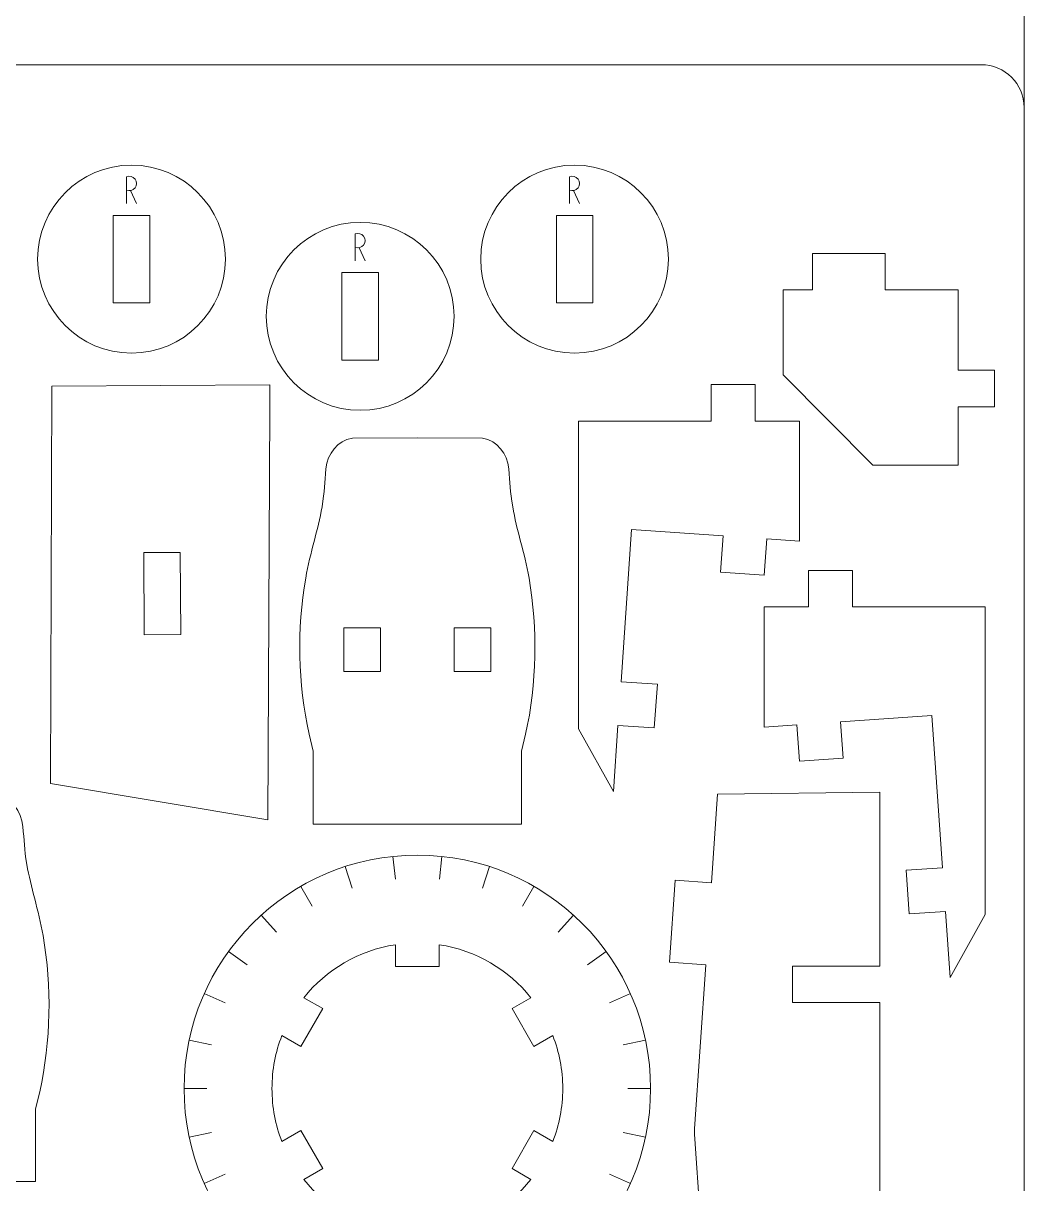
# Model space of a CAD drawing. Header units: centimetres. Extents: x -47.5 to 47.5, y -14.5 to 14.5.
# Drawn here: x 2.5 to 9.62, y -7.33 to 0.78 of the extents above; entities that cross this region are included whole.
import ezdxf

# ---------------------------------------------------------------- set-up
doc = ezdxf.new("R2010")
doc.units = ezdxf.units.CM
doc.header["$MEASUREMENT"] = 0
doc.layers.add('Camada 1', color=7, linetype='Continuous')

msp = doc.modelspace()

# ---------------------------------------------------------------- linework, layer by layer
at = {"layer": 'Camada 1', "color": 6, "lineweight": 9}
for points in [[(9.8, 14.5), (9.8, 14.5), (28.2, 14.5), (28.2, 14.5), (28.2, 14.5), (28.365, 14.5), (28.5, 14.365), (28.5, 14.2), (28.5, 14.2), (28.5, 14.2), (28.5, -14.2), (28.5, -14.2), (28.5, -14.2), (28.5, -14.365), (28.365, -14.5), (28.2, -14.5), (28.2, -14.5), (28.2, -14.5), (9.8, -14.5), (9.8, -14.5), (9.8, -14.5), (9.635, -14.5), (9.5, -14.365), (9.5, -14.2), (9.5, -14.2), (9.5, -14.2), (9.5, 14.2), (9.5, 14.2), (9.5, 14.2), (9.5, 14.365), (9.635, 14.5), (9.8, 14.5)], [(-9.2, 0.4919), (-9.2, 0.4919), (9.2, 0.4919), (9.2, 0.4919), (9.2, 0.4919), (9.365, 0.4919), (9.5, 0.3569), (9.5, 0.1919), (9.5, 0.1919), (9.5, 0.1919), (9.5, -14.2), (9.5, -14.2), (9.5, -14.2), (9.5, -14.365), (9.365, -14.5), (9.2, -14.5), (9.2, -14.5), (9.2, -14.5), (-9.2, -14.5), (-9.2, -14.5), (-9.2, -14.5), (-9.365, -14.5), (-9.5, -14.365), (-9.5, -14.2), (-9.5, -14.2), (-9.5, -14.2), (-9.5, 0.1919), (-9.5, 0.1919), (-9.5, 0.1919), (-9.5, 0.3569), (-9.365, 0.4919), (-9.2, 0.4919)]]:
    msp.add_open_spline(points, degree=3, knots=[0, 0, 0, 0, 0.1111111, 0.1111111, 0.1111111, 0.1111111, 0.2222222, 0.2222222, 0.2222222, 0.2222222, 0.3333333, 0.3333333, 0.3333333, 0.3333333, 0.4444444, 0.4444444, 0.4444444, 0.4444444, 0.5555556, 0.5555556, 0.5555556, 0.5555556, 0.6666667, 0.6666667, 0.6666667, 0.6666667, 0.7777778, 0.7777778, 0.7777778, 0.7777778, 1, 1, 1, 1], dxfattribs=at)
at = {"layer": 'Camada 1', "lineweight": 9}
for points, knots in [([(3.25407, -0.21079), (3.61689, -0.21079), (3.91101, -0.50492), (3.91101, -0.86774), (3.91101, -0.86774), (3.91101, -1.23056), (3.61689, -1.52469), (3.25407, -1.52469), (3.25407, -1.52469), (2.89125, -1.52469), (2.59712, -1.23056), (2.59712, -0.86774), (2.59712, -0.86774), (2.59712, -0.50492), (2.89125, -0.21079), (3.25407, -0.21079)], [0, 0, 0, 0, 0.2, 0.2, 0.2, 0.2, 0.4, 0.4, 0.4, 0.4, 0.6, 0.6, 0.6, 0.6, 1, 1, 1, 1]), ([(6.35407, -0.21079), (6.71689, -0.21079), (7.01101, -0.50492), (7.01101, -0.86774), (7.01101, -0.86774), (7.01101, -1.23056), (6.71689, -1.52469), (6.35407, -1.52469), (6.35407, -1.52469), (5.99125, -1.52469), (5.69712, -1.23056), (5.69712, -0.86774), (5.69712, -0.86774), (5.69712, -0.50492), (5.99125, -0.21079), (6.35407, -0.21079)], [0, 0, 0, 0, 0.2, 0.2, 0.2, 0.2, 0.4, 0.4, 0.4, 0.4, 0.6, 0.6, 0.6, 0.6, 1, 1, 1, 1]), ([(4.85407, -0.61078), (5.21689, -0.61078), (5.51101, -0.90492), (5.51101, -1.26774), (5.51101, -1.26774), (5.51101, -1.63056), (5.21689, -1.92469), (4.85407, -1.92469), (4.85407, -1.92469), (4.49125, -1.92469), (4.19712, -1.63056), (4.19712, -1.26774), (4.19712, -1.26774), (4.19712, -0.90492), (4.49125, -0.61078), (4.85407, -0.61078)], [0, 0, 0, 0, 0.2, 0.2, 0.2, 0.2, 0.4, 0.4, 0.4, 0.4, 0.6, 0.6, 0.6, 0.6, 1, 1, 1, 1]), ([(8.01863, -0.82741), (8.01863, -0.82741), (8.01863, -1.08237), (8.01863, -1.08237), (8.01863, -1.08237), (8.01863, -1.08237), (7.81467, -1.08237), (7.81467, -1.08237), (7.81467, -1.08237), (7.81467, -1.08237), (7.81467, -1.67628), (7.81467, -1.67628), (7.81467, -1.67628), (7.81467, -1.67628), (8.44154, -2.30806), (8.44154, -2.30806), (8.44154, -2.30806), (8.44154, -2.30806), (9.03849, -2.30806), (9.03849, -2.30806), (9.03849, -2.30806), (9.03849, -2.30806), (9.03849, -1.8995), (9.03849, -1.8995), (9.03849, -1.8995), (9.03849, -1.8995), (9.29345, -1.8995), (9.29345, -1.8995), (9.29345, -1.8995), (9.29345, -1.8995), (9.29345, -1.64391), (9.29345, -1.64391), (9.29345, -1.64391), (9.29345, -1.64391), (9.03849, -1.64391), (9.03849, -1.64391), (9.03849, -1.64391), (9.03849, -1.64391), (9.03849, -1.08237), (9.03849, -1.08237), (9.03849, -1.08237), (9.03849, -1.08237), (8.52856, -1.08237), (8.52856, -1.08237), (8.52856, -1.08237), (8.52856, -1.08237), (8.52856, -0.82741), (8.52856, -0.82741), (8.52856, -0.82741), (8.52856, -0.82741), (8.01863, -0.82741), (8.01863, -0.82741)], [0, 0, 0, 0, 0.0714286, 0.0714286, 0.0714286, 0.0714286, 0.1428571, 0.1428571, 0.1428571, 0.1428571, 0.2142857, 0.2142857, 0.2142857, 0.2142857, 0.2857143, 0.2857143, 0.2857143, 0.2857143, 0.3571429, 0.3571429, 0.3571429, 0.3571429, 0.4285714, 0.4285714, 0.4285714, 0.4285714, 0.5, 0.5, 0.5, 0.5, 0.5714286, 0.5714286, 0.5714286, 0.5714286, 0.6428571, 0.6428571, 0.6428571, 0.6428571, 0.7142857, 0.7142857, 0.7142857, 0.7142857, 0.7857143, 0.7857143, 0.7857143, 0.7857143, 0.8571429, 0.8571429, 0.8571429, 0.8571429, 1, 1, 1, 1]), ([(2.68644, -4.53442), (2.68644, -4.53442), (4.20832, -4.78884), (4.20832, -4.78884), (4.20832, -4.78884), (4.20832, -4.78884), (4.22169, -1.8995), (4.22169, -1.8995), (4.22169, -1.8995), (4.22169, -1.8995), (4.22068, -1.74663), (4.22068, -1.74663), (4.22068, -1.74663), (4.22068, -1.74663), (2.69744, -1.75673), (2.69744, -1.75673), (2.69744, -1.75673), (2.69744, -1.75673), (2.68644, -4.53442), (2.68644, -4.53442)], [0, 0, 0, 0, 0.1666667, 0.1666667, 0.1666667, 0.1666667, 0.3333333, 0.3333333, 0.3333333, 0.3333333, 0.5, 0.5, 0.5, 0.5, 0.6666667, 0.6666667, 0.6666667, 0.6666667, 1, 1, 1, 1]), ([(7.69865, -2.82427), (7.69865, -2.82427), (7.68085, -3.07868), (7.68085, -3.07868), (7.68085, -3.07868), (7.68085, -3.07868), (7.37556, -3.05734), (7.37556, -3.05734), (7.37556, -3.05734), (7.37556, -3.05734), (7.39334, -2.80292), (7.39334, -2.80292), (7.39334, -2.80292), (7.39334, -2.80292), (6.75347, -2.7582), (6.75347, -2.7582), (6.75347, -2.7582), (6.75347, -2.7582), (6.67901, -3.82315), (6.67901, -3.82315), (6.67901, -3.82315), (6.67901, -3.82315), (6.93341, -3.84094), (6.93341, -3.84094), (6.93341, -3.84094), (6.93341, -3.84094), (6.91207, -4.14623), (6.91207, -4.14623), (6.91207, -4.14623), (6.91207, -4.14623), (6.65765, -4.12842), (6.65765, -4.12842), (6.65765, -4.12842), (6.65765, -4.12842), (6.62536, -4.59031), (6.62536, -4.59031), (6.62536, -4.59031), (6.62536, -4.59031), (6.38063, -4.15141), (6.38063, -4.15141), (6.38063, -4.15141), (6.38063, -4.15141), (6.38063, -2.0002), (6.38063, -2.0002), (6.38063, -2.0002), (6.38063, -2.0002), (7.30875, -2.0002), (7.30875, -2.0002), (7.30875, -2.0002), (7.30875, -2.0002), (7.30875, -1.74516), (7.30875, -1.74516), (7.30875, -1.74516), (7.30875, -1.74516), (7.61812, -1.74516), (7.61812, -1.74516), (7.61812, -1.74516), (7.61812, -1.74516), (7.61812, -2.0002), (7.61812, -2.0002), (7.61812, -2.0002), (7.61812, -2.0002), (7.92749, -2.0002), (7.92749, -2.0002), (7.92749, -2.0002), (7.92749, -2.0002), (7.92749, -2.84029), (7.92749, -2.84029), (7.92749, -2.84029), (7.92749, -2.84029), (7.69865, -2.82427), (7.69865, -2.82427)], [0, 0, 0, 0, 0.0526316, 0.0526316, 0.0526316, 0.0526316, 0.1052632, 0.1052632, 0.1052632, 0.1052632, 0.1578947, 0.1578947, 0.1578947, 0.1578947, 0.2105263, 0.2105263, 0.2105263, 0.2105263, 0.2631579, 0.2631579, 0.2631579, 0.2631579, 0.3157895, 0.3157895, 0.3157895, 0.3157895, 0.3684211, 0.3684211, 0.3684211, 0.3684211, 0.4210526, 0.4210526, 0.4210526, 0.4210526, 0.4736842, 0.4736842, 0.4736842, 0.4736842, 0.5263158, 0.5263158, 0.5263158, 0.5263158, 0.5789474, 0.5789474, 0.5789474, 0.5789474, 0.6315789, 0.6315789, 0.6315789, 0.6315789, 0.6842105, 0.6842105, 0.6842105, 0.6842105, 0.7368421, 0.7368421, 0.7368421, 0.7368421, 0.7894737, 0.7894737, 0.7894737, 0.7894737, 0.8421053, 0.8421053, 0.8421053, 0.8421053, 0.8947368, 0.8947368, 0.8947368, 0.8947368, 1, 1, 1, 1]), ([(5.25406, -4.81843), (5.25406, -4.81843), (4.52499, -4.81843), (4.52499, -4.81843), (4.52499, -4.81843), (4.52499, -4.81843), (4.52499, -4.30837), (4.52499, -4.30837), (4.52499, -4.30837), (4.52499, -4.30837), (4.49637, -4.18971), (4.49637, -4.18971), (4.49637, -4.18971), (4.41876, -3.83463), (4.41062, -3.45632), (4.47288, -3.0982), (4.47288, -3.0982), (4.50457, -2.91589), (4.55937, -2.76176), (4.58697, -2.59999), (4.58697, -2.59999), (4.60573, -2.49003), (4.60446, -2.43299), (4.61462, -2.33432), (4.61462, -2.33432), (4.62592, -2.22472), (4.69281, -2.13984), (4.7991, -2.11924), (4.7991, -2.11924), (4.7991, -2.11924), (5.25406, -2.11704), (5.25406, -2.11704), (5.25406, -2.11704), (5.25406, -2.11704), (5.70904, -2.11924), (5.70904, -2.11924), (5.70904, -2.11924), (5.81531, -2.13984), (5.88221, -2.22472), (5.89351, -2.33432), (5.89351, -2.33432), (5.90368, -2.43299), (5.90241, -2.49003), (5.92116, -2.59999), (5.92116, -2.59999), (5.94876, -2.76176), (6.00357, -2.91589), (6.03526, -3.0982), (6.03526, -3.0982), (6.09751, -3.45632), (6.08937, -3.83463), (6.01176, -4.18971), (6.01176, -4.18971), (6.01176, -4.18971), (5.98315, -4.30837), (5.98315, -4.30837), (5.98315, -4.30837), (5.98315, -4.30837), (5.98315, -4.81843), (5.98315, -4.81843), (5.98315, -4.81843), (5.98315, -4.81843), (5.25406, -4.81843), (5.25406, -4.81843)], [0, 0, 0, 0, 0.0588235, 0.0588235, 0.0588235, 0.0588235, 0.1176471, 0.1176471, 0.1176471, 0.1176471, 0.1764706, 0.1764706, 0.1764706, 0.1764706, 0.2352941, 0.2352941, 0.2352941, 0.2352941, 0.2941176, 0.2941176, 0.2941176, 0.2941176, 0.3529412, 0.3529412, 0.3529412, 0.3529412, 0.4117647, 0.4117647, 0.4117647, 0.4117647, 0.4705882, 0.4705882, 0.4705882, 0.4705882, 0.5294118, 0.5294118, 0.5294118, 0.5294118, 0.5882353, 0.5882353, 0.5882353, 0.5882353, 0.6470588, 0.6470588, 0.6470588, 0.6470588, 0.7058824, 0.7058824, 0.7058824, 0.7058824, 0.7647059, 0.7647059, 0.7647059, 0.7647059, 0.8235294, 0.8235294, 0.8235294, 0.8235294, 0.8823529, 0.8823529, 0.8823529, 0.8823529, 1, 1, 1, 1]), ([(7.90947, -4.12428), (7.90947, -4.12428), (7.92727, -4.3787), (7.92727, -4.3787), (7.92727, -4.3787), (7.92727, -4.3787), (8.23256, -4.35733), (8.23256, -4.35733), (8.23256, -4.35733), (8.23256, -4.35733), (8.21477, -4.10292), (8.21477, -4.10292), (8.21477, -4.10292), (8.21477, -4.10292), (8.85464, -4.0582), (8.85464, -4.0582), (8.85464, -4.0582), (8.85464, -4.0582), (8.92911, -5.12315), (8.92911, -5.12315), (8.92911, -5.12315), (8.92911, -5.12315), (8.6747, -5.14093), (8.6747, -5.14093), (8.6747, -5.14093), (8.6747, -5.14093), (8.69605, -5.44623), (8.69605, -5.44623), (8.69605, -5.44623), (8.69605, -5.44623), (8.95046, -5.42843), (8.95046, -5.42843), (8.95046, -5.42843), (8.95046, -5.42843), (8.98275, -5.89031), (8.98275, -5.89031), (8.98275, -5.89031), (8.98275, -5.89031), (9.22749, -5.4514), (9.22749, -5.4514), (9.22749, -5.4514), (9.22749, -5.4514), (9.22749, -3.3002), (9.22749, -3.3002), (9.22749, -3.3002), (9.22749, -3.3002), (8.29937, -3.3002), (8.29937, -3.3002), (8.29937, -3.3002), (8.29937, -3.3002), (8.29937, -3.04517), (8.29937, -3.04517), (8.29937, -3.04517), (8.29937, -3.04517), (7.99, -3.04517), (7.99, -3.04517), (7.99, -3.04517), (7.99, -3.04517), (7.99, -3.3002), (7.99, -3.3002), (7.99, -3.3002), (7.99, -3.3002), (7.68063, -3.3002), (7.68063, -3.3002), (7.68063, -3.3002), (7.68063, -3.3002), (7.68063, -4.14029), (7.68063, -4.14029), (7.68063, -4.14029), (7.68063, -4.14029), (7.90947, -4.12428), (7.90947, -4.12428)], [0, 0, 0, 0, 0.0526316, 0.0526316, 0.0526316, 0.0526316, 0.1052632, 0.1052632, 0.1052632, 0.1052632, 0.1578947, 0.1578947, 0.1578947, 0.1578947, 0.2105263, 0.2105263, 0.2105263, 0.2105263, 0.2631579, 0.2631579, 0.2631579, 0.2631579, 0.3157895, 0.3157895, 0.3157895, 0.3157895, 0.3684211, 0.3684211, 0.3684211, 0.3684211, 0.4210526, 0.4210526, 0.4210526, 0.4210526, 0.4736842, 0.4736842, 0.4736842, 0.4736842, 0.5263158, 0.5263158, 0.5263158, 0.5263158, 0.5789474, 0.5789474, 0.5789474, 0.5789474, 0.6315789, 0.6315789, 0.6315789, 0.6315789, 0.6842105, 0.6842105, 0.6842105, 0.6842105, 0.7368421, 0.7368421, 0.7368421, 0.7368421, 0.7894737, 0.7894737, 0.7894737, 0.7894737, 0.8421053, 0.8421053, 0.8421053, 0.8421053, 0.8947368, 0.8947368, 0.8947368, 0.8947368, 1, 1, 1, 1]), ([(1.85406, -7.31843), (1.85406, -7.31843), (1.125, -7.31843), (1.125, -7.31843), (1.125, -7.31843), (1.125, -7.31843), (1.125, -6.80837), (1.125, -6.80837), (1.125, -6.80837), (1.125, -6.80837), (1.09637, -6.6897), (1.09637, -6.6897), (1.09637, -6.6897), (1.01876, -6.33461), (1.01062, -5.95631), (1.07288, -5.5982), (1.07288, -5.5982), (1.10457, -5.41589), (1.15937, -5.26176), (1.18697, -5.09999), (1.18697, -5.09999), (1.20573, -4.99003), (1.20446, -4.93299), (1.21462, -4.83432), (1.21462, -4.83432), (1.22592, -4.72472), (1.29281, -4.63984), (1.3991, -4.61924), (1.3991, -4.61924), (1.3991, -4.61924), (1.85406, -4.61704), (1.85406, -4.61704), (1.85406, -4.61704), (1.85406, -4.61704), (2.30904, -4.61924), (2.30904, -4.61924), (2.30904, -4.61924), (2.41532, -4.63984), (2.48221, -4.72472), (2.49351, -4.83432), (2.49351, -4.83432), (2.50368, -4.93299), (2.50241, -4.99003), (2.52116, -5.09999), (2.52116, -5.09999), (2.54876, -5.26176), (2.60357, -5.41589), (2.63526, -5.5982), (2.63526, -5.5982), (2.69751, -5.95631), (2.68937, -6.33461), (2.61176, -6.6897), (2.61176, -6.6897), (2.61176, -6.6897), (2.58315, -6.80837), (2.58315, -6.80837), (2.58315, -6.80837), (2.58315, -6.80837), (2.58315, -7.31843), (2.58315, -7.31843), (2.58315, -7.31843), (2.58315, -7.31843), (1.85406, -7.31843), (1.85406, -7.31843)], [0, 0, 0, 0, 0.0588235, 0.0588235, 0.0588235, 0.0588235, 0.1176471, 0.1176471, 0.1176471, 0.1176471, 0.1764706, 0.1764706, 0.1764706, 0.1764706, 0.2352941, 0.2352941, 0.2352941, 0.2352941, 0.2941176, 0.2941176, 0.2941176, 0.2941176, 0.3529412, 0.3529412, 0.3529412, 0.3529412, 0.4117647, 0.4117647, 0.4117647, 0.4117647, 0.4705882, 0.4705882, 0.4705882, 0.4705882, 0.5294118, 0.5294118, 0.5294118, 0.5294118, 0.5882353, 0.5882353, 0.5882353, 0.5882353, 0.6470588, 0.6470588, 0.6470588, 0.6470588, 0.7058824, 0.7058824, 0.7058824, 0.7058824, 0.7647059, 0.7647059, 0.7647059, 0.7647059, 0.8235294, 0.8235294, 0.8235294, 0.8235294, 0.8823529, 0.8823529, 0.8823529, 0.8823529, 1, 1, 1, 1]), ([(7.0181, -5.78451), (7.0181, -5.78451), (7.27198, -5.80206), (7.27198, -5.80206), (7.27198, -5.80206), (7.27198, -5.80206), (7.19265, -6.94976), (7.19265, -6.94976), (7.19265, -6.94976), (7.19265, -6.94976), (7.19265, -6.98571), (7.19265, -6.98571), (7.19265, -6.98571), (7.19265, -6.98571), (7.27198, -8.13341), (7.27198, -8.13341), (7.27198, -8.13341), (7.27198, -8.13341), (7.0181, -8.15096), (7.0181, -8.15096), (7.0181, -8.15096), (7.0181, -8.15096), (7.05777, -8.72481), (7.05777, -8.72481), (7.05777, -8.72481), (7.05777, -8.72481), (7.31165, -8.70726), (7.31165, -8.70726), (7.31165, -8.70726), (7.31165, -8.70726), (7.35444, -9.32638), (7.35444, -9.32638), (7.35444, -9.32638), (7.35444, -9.32638), (8.49003, -9.34102), (8.49003, -9.34102), (8.49003, -9.34102), (8.49003, -9.34102), (8.49003, -8.12398), (8.49003, -8.12398), (8.49003, -8.12398), (8.49003, -8.12398), (7.87812, -8.12398), (7.87812, -8.12398), (7.87812, -8.12398), (7.87812, -8.12398), (7.87812, -7.86901), (7.87812, -7.86901), (7.87812, -7.86901), (7.87812, -7.86901), (8.49003, -7.86901), (8.49003, -7.86901), (8.49003, -7.86901), (8.49003, -7.86901), (8.49003, -6.06648), (8.49003, -6.06648), (8.49003, -6.06648), (8.49003, -6.06648), (7.87812, -6.06648), (7.87812, -6.06648), (7.87812, -6.06648), (7.87812, -6.06648), (7.87812, -5.81151), (7.87812, -5.81151), (7.87812, -5.81151), (7.87812, -5.81151), (8.49003, -5.81151), (8.49003, -5.81151), (8.49003, -5.81151), (8.49003, -5.81151), (8.49003, -4.59446), (8.49003, -4.59446), (8.49003, -4.59446), (8.49003, -4.59446), (7.35444, -4.6091), (7.35444, -4.6091), (7.35444, -4.6091), (7.35444, -4.6091), (7.31165, -5.22822), (7.31165, -5.22822), (7.31165, -5.22822), (7.31165, -5.22822), (7.05777, -5.21066), (7.05777, -5.21066), (7.05777, -5.21066), (7.05777, -5.21066), (7.0181, -5.78451), (7.0181, -5.78451)], [0, 0, 0, 0, 0.0434783, 0.0434783, 0.0434783, 0.0434783, 0.0869565, 0.0869565, 0.0869565, 0.0869565, 0.1304348, 0.1304348, 0.1304348, 0.1304348, 0.173913, 0.173913, 0.173913, 0.173913, 0.2173913, 0.2173913, 0.2173913, 0.2173913, 0.2608696, 0.2608696, 0.2608696, 0.2608696, 0.3043478, 0.3043478, 0.3043478, 0.3043478, 0.3478261, 0.3478261, 0.3478261, 0.3478261, 0.3913043, 0.3913043, 0.3913043, 0.3913043, 0.4347826, 0.4347826, 0.4347826, 0.4347826, 0.4782609, 0.4782609, 0.4782609, 0.4782609, 0.5217391, 0.5217391, 0.5217391, 0.5217391, 0.5652174, 0.5652174, 0.5652174, 0.5652174, 0.6086957, 0.6086957, 0.6086957, 0.6086957, 0.6521739, 0.6521739, 0.6521739, 0.6521739, 0.6956522, 0.6956522, 0.6956522, 0.6956522, 0.7391304, 0.7391304, 0.7391304, 0.7391304, 0.7826087, 0.7826087, 0.7826087, 0.7826087, 0.826087, 0.826087, 0.826087, 0.826087, 0.8695652, 0.8695652, 0.8695652, 0.8695652, 0.9130435, 0.9130435, 0.9130435, 0.9130435, 1, 1, 1, 1]), ([(3.62183, -6.66774), (3.62183, -5.76628), (4.35261, -5.0355), (5.25407, -5.0355), (5.25407, -5.0355), (6.15553, -5.0355), (6.8863, -5.76628), (6.8863, -6.66774), (6.8863, -6.66774), (6.8863, -7.5692), (6.15553, -8.29997), (5.25407, -8.29997), (5.25407, -8.29997), (4.35261, -8.29997), (3.62183, -7.5692), (3.62183, -6.66774)], [0, 0, 0, 0, 0.2, 0.2, 0.2, 0.2, 0.4, 0.4, 0.4, 0.4, 0.6, 0.6, 0.6, 0.6, 1, 1, 1, 1])]:
    msp.add_open_spline(points, degree=3, knots=knots, dxfattribs=at)
at = {"layer": 'Camada 1', "color": 5, "lineweight": 9}
for points in [[(3.21956, -0.47983), (3.21956, -0.47983), (3.21956, -0.29131), (3.21956, -0.29131), (3.21956, -0.29131), (3.24066, -0.28306), (3.26467, -0.28984), (3.27834, -0.3079), (3.27834, -0.3079), (3.292, -0.32597), (3.292, -0.35091), (3.27834, -0.36897), (3.27834, -0.36897), (3.26467, -0.38704), (3.24066, -0.39382), (3.21956, -0.38556)], [(6.31956, -0.47983), (6.31956, -0.47983), (6.31956, -0.29131), (6.31956, -0.29131), (6.31956, -0.29131), (6.34066, -0.28306), (6.36467, -0.28984), (6.37834, -0.3079), (6.37834, -0.3079), (6.392, -0.32597), (6.392, -0.35091), (6.37834, -0.36897), (6.37834, -0.36897), (6.36467, -0.38704), (6.34066, -0.39382), (6.31956, -0.38556)], [(4.81956, -0.87983), (4.81956, -0.87983), (4.81956, -0.6913), (4.81956, -0.6913), (4.81956, -0.6913), (4.84066, -0.68306), (4.86467, -0.68984), (4.87834, -0.7079), (4.87834, -0.7079), (4.892, -0.72597), (4.892, -0.75091), (4.87834, -0.76898), (4.87834, -0.76898), (4.86467, -0.78704), (4.84066, -0.79382), (4.81956, -0.78557)]]:
    msp.add_open_spline(points, degree=3, knots=[0, 0, 0, 0, 0.2, 0.2, 0.2, 0.2, 0.4, 0.4, 0.4, 0.4, 0.6, 0.6, 0.6, 0.6, 1, 1, 1, 1], dxfattribs=at)
for points in [[(3.28859, -0.47983), (3.28859, -0.47983), (3.24589, -0.38842), (3.24589, -0.38842)], [(6.38859, -0.47983), (6.38859, -0.47983), (6.34589, -0.38842), (6.34589, -0.38842)], [(4.88859, -0.87983), (4.88859, -0.87983), (4.84589, -0.78842), (4.84589, -0.78842)], [(5.08343, -5.04445), (5.08343, -5.04445), (5.10014, -5.20316), (5.10014, -5.20316)], [(5.42465, -5.04445), (5.42465, -5.04445), (5.40801, -5.20316), (5.40801, -5.20316)], [(4.74965, -5.11541), (4.74965, -5.11541), (4.79899, -5.26717), (4.79899, -5.26717)], [(5.75842, -5.11539), (5.75842, -5.11539), (5.70914, -5.26717), (5.70914, -5.26717)], [(4.43793, -5.2542), (4.43793, -5.2542), (4.51775, -5.39239), (4.51775, -5.39239)], [(6.07016, -5.25418), (6.07016, -5.25418), (5.9904, -5.39239), (5.9904, -5.39239)], [(4.16188, -5.45477), (4.16188, -5.45477), (4.26868, -5.57334), (4.26868, -5.57334)], [(6.34622, -5.45475), (6.34622, -5.45475), (6.23946, -5.57334), (6.23946, -5.57334)], [(3.93355, -5.70836), (3.93355, -5.70836), (4.06267, -5.80213), (4.06267, -5.80213)], [(6.57455, -5.70833), (6.57455, -5.70833), (6.44547, -5.80213), (6.44547, -5.80213)], [(3.76295, -6.00387), (3.76295, -6.00387), (3.90874, -6.06876), (3.90874, -6.06876)], [(6.74516, -6.00384), (6.74516, -6.00384), (6.59939, -6.06876), (6.59939, -6.06876)], [(3.6575, -6.3284), (3.6575, -6.3284), (3.8136, -6.36156), (3.8136, -6.36156)], [(6.85061, -6.32837), (6.85061, -6.32837), (6.69454, -6.36156), (6.69454, -6.36156)], [(3.62183, -6.66774), (3.62183, -6.66774), (3.78143, -6.66774), (3.78143, -6.66774)], [(6.88629, -6.66773), (6.88629, -6.66773), (6.72671, -6.66774), (6.72671, -6.66774)], [(3.6575, -7.00709), (3.6575, -7.00709), (3.8136, -6.97392), (3.8136, -6.97392)], [(6.85061, -7.00709), (6.85061, -7.00709), (6.69454, -6.97392), (6.69454, -6.97392)], [(3.76296, -7.33161), (3.76296, -7.33161), (3.90874, -7.26672), (3.90874, -7.26672)], [(6.74517, -7.33161), (6.74517, -7.33161), (6.59939, -7.26672), (6.59939, -7.26672)]]:
    msp.add_open_spline(points, degree=3, dxfattribs=at)
at = {"layer": 'Camada 1', "color": 114, "lineweight": 9}
for points, knots in [([(3.12659, -0.56179), (3.12659, -0.56179), (3.38155, -0.56179), (3.38155, -0.56179), (3.38155, -0.56179), (3.38155, -0.56179), (3.38155, -1.17368), (3.38155, -1.17368), (3.38155, -1.17368), (3.38155, -1.17368), (3.12659, -1.17368), (3.12659, -1.17368), (3.12659, -1.17368), (3.12659, -1.17368), (3.12659, -0.56179), (3.12659, -0.56179)], [0, 0, 0, 0, 0.2, 0.2, 0.2, 0.2, 0.4, 0.4, 0.4, 0.4, 0.6, 0.6, 0.6, 0.6, 1, 1, 1, 1]), ([(6.22659, -0.56179), (6.22659, -0.56179), (6.48155, -0.56179), (6.48155, -0.56179), (6.48155, -0.56179), (6.48155, -0.56179), (6.48155, -1.17368), (6.48155, -1.17368), (6.48155, -1.17368), (6.48155, -1.17368), (6.22659, -1.17368), (6.22659, -1.17368), (6.22659, -1.17368), (6.22659, -1.17368), (6.22659, -0.56179), (6.22659, -0.56179)], [0, 0, 0, 0, 0.2, 0.2, 0.2, 0.2, 0.4, 0.4, 0.4, 0.4, 0.6, 0.6, 0.6, 0.6, 1, 1, 1, 1]), ([(4.72659, -0.96178), (4.72659, -0.96178), (4.98155, -0.96178), (4.98155, -0.96178), (4.98155, -0.96178), (4.98155, -0.96178), (4.98155, -1.57369), (4.98155, -1.57369), (4.98155, -1.57369), (4.98155, -1.57369), (4.72659, -1.57369), (4.72659, -1.57369), (4.72659, -1.57369), (4.72659, -1.57369), (4.72659, -0.96178), (4.72659, -0.96178)], [0, 0, 0, 0, 0.2, 0.2, 0.2, 0.2, 0.4, 0.4, 0.4, 0.4, 0.6, 0.6, 0.6, 0.6, 1, 1, 1, 1]), ([(3.59423, -2.9186), (3.59423, -2.9186), (3.59803, -3.4937), (3.59803, -3.4937), (3.59803, -3.4937), (3.59803, -3.4937), (3.34313, -3.49538), (3.34313, -3.49538), (3.34313, -3.49538), (3.34313, -3.49538), (3.33932, -2.92028), (3.33932, -2.92028), (3.33932, -2.92028), (3.33932, -2.92028), (3.59423, -2.9186), (3.59423, -2.9186)], [0, 0, 0, 0, 0.2, 0.2, 0.2, 0.2, 0.4, 0.4, 0.4, 0.4, 0.6, 0.6, 0.6, 0.6, 1, 1, 1, 1]), ([(4.74049, -3.44485), (4.74049, -3.44485), (4.99554, -3.44485), (4.99554, -3.44485), (4.99554, -3.44485), (4.99554, -3.44485), (4.99554, -3.75089), (4.99554, -3.75089), (4.99554, -3.75089), (4.99554, -3.75089), (4.74049, -3.75089), (4.74049, -3.75089), (4.74049, -3.75089), (4.74049, -3.75089), (4.74049, -3.44485), (4.74049, -3.44485)], [0, 0, 0, 0, 0.2, 0.2, 0.2, 0.2, 0.4, 0.4, 0.4, 0.4, 0.6, 0.6, 0.6, 0.6, 1, 1, 1, 1]), ([(5.76763, -3.44485), (5.76763, -3.44485), (5.51261, -3.44485), (5.51261, -3.44485), (5.51261, -3.44485), (5.51261, -3.44485), (5.51261, -3.75089), (5.51261, -3.75089), (5.51261, -3.75089), (5.51261, -3.75089), (5.76763, -3.75089), (5.76763, -3.75089), (5.76763, -3.75089), (5.76763, -3.75089), (5.76763, -3.44485), (5.76763, -3.44485)], [0, 0, 0, 0, 0.2, 0.2, 0.2, 0.2, 0.4, 0.4, 0.4, 0.4, 0.6, 0.6, 0.6, 0.6, 1, 1, 1, 1]), ([(4.59185, -7.22673), (4.59185, -7.22673), (4.45961, -7.30307), (4.45961, -7.30307), (4.45961, -7.30307), (4.61588, -7.49822), (4.84252, -7.63455), (5.10106, -7.67357), (5.10106, -7.67357), (5.10106, -7.67357), (5.10106, -7.52072), (5.10106, -7.52072), (5.10106, -7.52072), (5.10106, -7.52072), (5.40707, -7.52072), (5.40707, -7.52072), (5.40707, -7.52072), (5.40707, -7.52072), (5.40707, -7.67357), (5.40707, -7.67357), (5.40707, -7.67357), (5.66563, -7.63457), (5.89226, -7.49822), (6.04852, -7.30307), (6.04852, -7.30307), (6.04852, -7.30307), (5.91628, -7.22673), (5.91628, -7.22673), (5.91628, -7.22673), (5.91628, -7.22673), (6.06929, -6.96172), (6.06929, -6.96172), (6.06929, -6.96172), (6.06929, -6.96172), (6.20176, -7.0382), (6.20176, -7.0382), (6.20176, -7.0382), (6.24668, -6.92339), (6.27135, -6.79845), (6.27135, -6.66774), (6.27135, -6.66774), (6.27135, -6.53702), (6.24668, -6.41204), (6.20175, -6.29725), (6.20175, -6.29725), (6.20175, -6.29725), (6.06929, -6.37373), (6.06929, -6.37373), (6.06929, -6.37373), (6.06929, -6.37373), (5.91629, -6.10872), (5.91629, -6.10872), (5.91629, -6.10872), (5.91629, -6.10872), (6.04851, -6.03239), (6.04851, -6.03239), (6.04851, -6.03239), (5.89225, -5.83725), (5.66562, -5.70092), (5.40707, -5.6619), (5.40707, -5.6619), (5.40707, -5.6619), (5.40707, -5.81471), (5.40707, -5.81471), (5.40707, -5.81471), (5.40707, -5.81471), (5.10106, -5.81471), (5.10106, -5.81471), (5.10106, -5.81471), (5.10106, -5.81471), (5.10106, -5.6619), (5.10106, -5.6619), (5.10106, -5.6619), (4.84251, -5.7009), (4.61589, -5.83725), (4.45963, -6.03238), (4.45963, -6.03238), (4.45963, -6.03238), (4.59185, -6.10872), (4.59185, -6.10872), (4.59185, -6.10872), (4.59185, -6.10872), (4.43885, -6.37373), (4.43885, -6.37373), (4.43885, -6.37373), (4.43885, -6.37373), (4.30638, -6.29725), (4.30638, -6.29725), (4.30638, -6.29725), (4.26146, -6.41206), (4.23678, -6.53701), (4.23678, -6.66774), (4.23678, -6.66774), (4.23678, -6.79846), (4.26145, -6.92341), (4.30637, -7.0382), (4.30637, -7.0382), (4.30637, -7.0382), (4.43885, -6.96171), (4.43885, -6.96171), (4.43885, -6.96171), (4.43885, -6.96171), (4.59185, -7.22673), (4.59185, -7.22673)], [0, 0, 0, 0, 0.037037, 0.037037, 0.037037, 0.037037, 0.0740741, 0.0740741, 0.0740741, 0.0740741, 0.1111111, 0.1111111, 0.1111111, 0.1111111, 0.1481481, 0.1481481, 0.1481481, 0.1481481, 0.1851852, 0.1851852, 0.1851852, 0.1851852, 0.2222222, 0.2222222, 0.2222222, 0.2222222, 0.2592593, 0.2592593, 0.2592593, 0.2592593, 0.2962963, 0.2962963, 0.2962963, 0.2962963, 0.3333333, 0.3333333, 0.3333333, 0.3333333, 0.3703704, 0.3703704, 0.3703704, 0.3703704, 0.4074074, 0.4074074, 0.4074074, 0.4074074, 0.4444444, 0.4444444, 0.4444444, 0.4444444, 0.4814815, 0.4814815, 0.4814815, 0.4814815, 0.5185185, 0.5185185, 0.5185185, 0.5185185, 0.5555556, 0.5555556, 0.5555556, 0.5555556, 0.5925926, 0.5925926, 0.5925926, 0.5925926, 0.6296296, 0.6296296, 0.6296296, 0.6296296, 0.6666667, 0.6666667, 0.6666667, 0.6666667, 0.7037037, 0.7037037, 0.7037037, 0.7037037, 0.7407407, 0.7407407, 0.7407407, 0.7407407, 0.7777778, 0.7777778, 0.7777778, 0.7777778, 0.8148148, 0.8148148, 0.8148148, 0.8148148, 0.8518519, 0.8518519, 0.8518519, 0.8518519, 0.8888889, 0.8888889, 0.8888889, 0.8888889, 0.9259259, 0.9259259, 0.9259259, 0.9259259, 1, 1, 1, 1])]:
    msp.add_open_spline(points, degree=3, knots=knots, dxfattribs=at)

doc.saveas('drawing.dxf')
